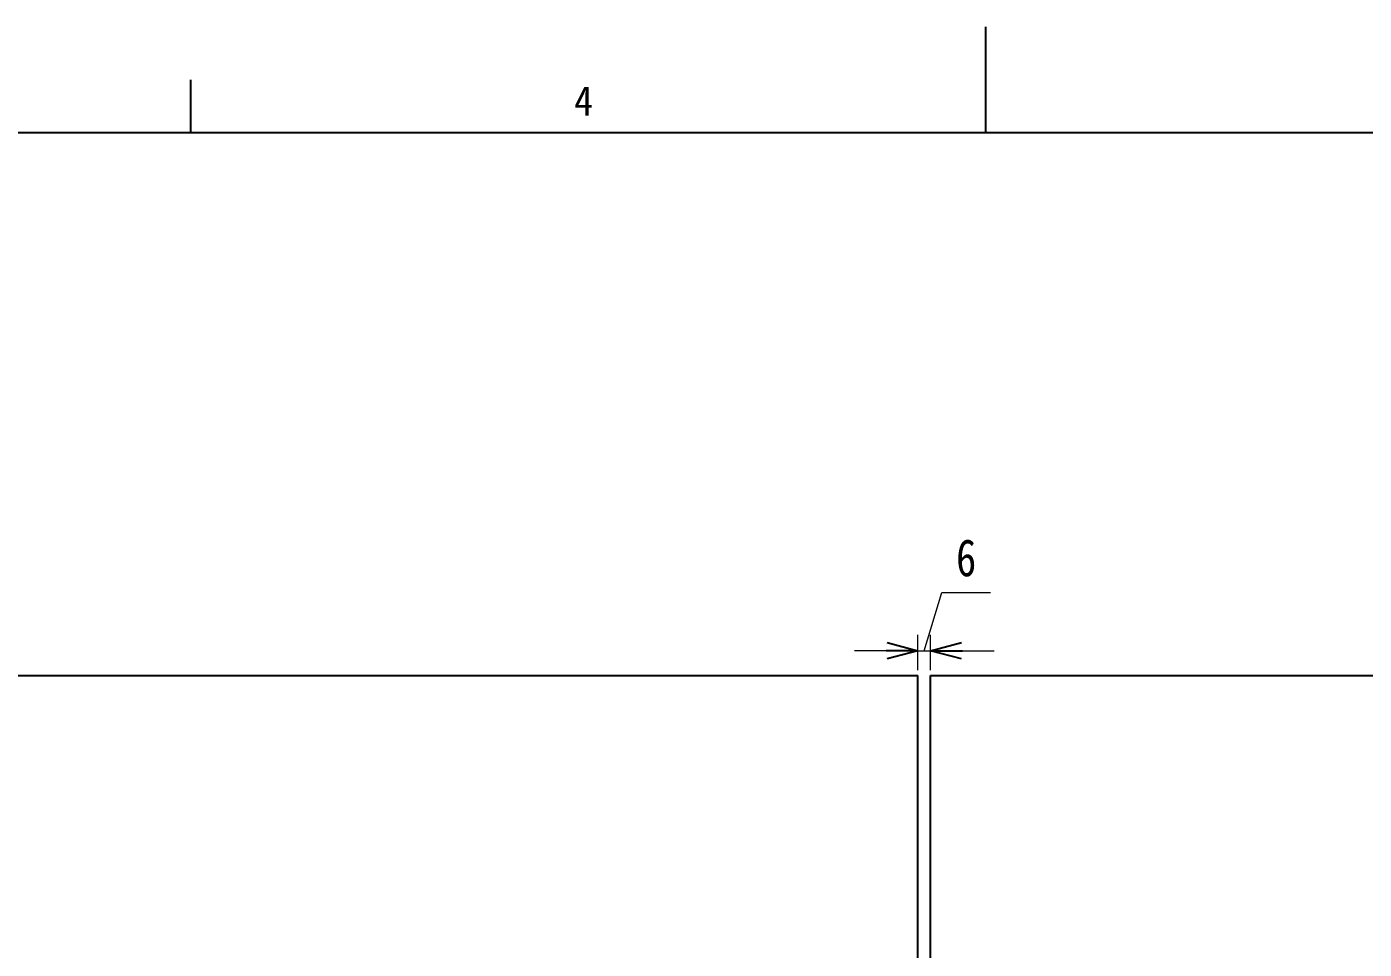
# Model space of a CAD drawing. Header units: millimetres. Extents: x -10 to 584, y -10 to 410.
# Drawn here: x 196.5 to 322.7, y 323 to 410 of the extents above; entities that cross this region are included whole.
import ezdxf

# ---------------------------------------------------------------- set-up
doc = ezdxf.new("R2010")
doc.units = ezdxf.units.MM
doc.header["$LTSCALE"] = 0.1
doc.layers.get('0').update_dxf_attribs({"color": 2})
doc.styles.add('FS2312', font='', dxfattribs={"width": 0.8})
doc.styles.add('HANKAKU', font='')
doc.styles.get('FS2312').set_extended_font_data('SimSun')
doc.styles.get('HANKAKU').set_extended_font_data('SimSun')
doc.dimstyles.new('STANDARD$0', dxfattribs={"dimtxt": 3.5, "dimasz": 3, "dimexe": 1.5, "dimexo": 0.5, "dimgap": 1.5, "dimtad": 1, "dimdec": 0, "dimlfac": 5, "dimdsep": 46, "dimtxsty": 'FS2312', "dimblk1": 'OPEN', "dimblk2": 'OPEN', "dimsah": 1, "dimcen": 0, "dimclrd": 4, "dimclre": 4, "dimclrt": 4, "dimadec": 0, "dimazin": 0, "dimtfac": 1, "dimtdec": 0, "dimtmove": 1, "dimatfit": 0, "dimldrblk": 'OPEN', "dimfxl": 1, "dimtolj": 1, "dimtzin": 0, "dimlwd": 18, "dimlwe": 18, "dimarcsym": 1})

# ---------------------------------------------------------------- blocks, each defined once
blk = doc.blocks.new('_OPEN')
at = {"color": 0}
for p, q in [((0, 0), (-1, 0)), ((-0.966, 0.259), (0, 0)), ((0, 0), (-0.966, -0.259))]:
    blk.add_line(p, q, dxfattribs=at)
blk = doc.blocks.new('*D38')
at = {"color": 4, "lineweight": 18, "transparency": 16777216}
for p, q in [((281.22, 351.14), (282.87, 356.64)), ((282.87, 356.64), (287.48, 356.64)), ((280.62, 349.31), (280.62, 352.64)), ((281.82, 349.31), (281.82, 352.64)), ((277.62, 351.14), (274.62, 351.14)), ((280.62, 351.14), (281.82, 351.14)), ((280.62, 351.14), (281.82, 351.14)), ((284.82, 351.14), (287.82, 351.14))]:
    blk.add_line(p, q, dxfattribs=at)
at = {"layer": 'Defpoints', "color": 0, "transparency": 16777216}
for p in [(281.82, 351.14), (280.62, 348.81), (281.82, 348.81)]:
    blk.add_point(p, dxfattribs=at)
at = {"color": 4, "lineweight": 18, "transparency": 16777216, "xscale": 3, "yscale": 3, "zscale": 3}
blk.add_blockref('_OPEN', (280.62, 351.14), dxfattribs=at)
at = {"color": 4, "lineweight": 18, "transparency": 16777216, "xscale": 3, "yscale": 3, "zscale": 3, "rotation": 180}
blk.add_blockref('_OPEN', (281.82, 351.14), dxfattribs=at)
at = {"color": 4, "transparency": 16777216, "insert": (285.17, 359.89), "char_height": 3.5, "attachment_point": 5, "style": 'FS2312'}
blk.add_mtext('\\A1;6', dxfattribs=at)
blk = doc.blocks.new('*D47')
at = {"color": 4, "lineweight": 18, "transparency": 16777216}
for p, q in [((387.72, 348.81), (406.65, 348.81)), ((405.15, 299.01), (405.15, 345.81)), ((281.72, 296.01), (406.65, 296.01))]:
    blk.add_line(p, q, dxfattribs=at)
at = {"layer": 'Defpoints', "color": 0, "transparency": 16777216}
for p in [(387.22, 348.81), (405.15, 348.81), (281.22, 296.01)]:
    blk.add_point(p, dxfattribs=at)
at = {"color": 4, "lineweight": 18, "transparency": 16777216, "xscale": 3, "yscale": 3, "zscale": 3}
for p, rotation in [((405.15, 348.81), 90), ((405.15, 296.01), 270)]:
    blk.add_blockref('_OPEN', p, dxfattribs=dict(at, rotation=rotation))
at = {"color": 4, "transparency": 16777216, "insert": (401.76, 322.41), "char_height": 3.5, "attachment_point": 5, "rotation": 90, "style": 'FS2312'}
blk.add_mtext('\\A1;267±2', dxfattribs=at)

msp = doc.modelspace()

# ---------------------------------------------------------------- linework, layer by layer
at = {"color": 2}
for p, q in [((287, 410), (287, 400)), ((211.998, 400), (211.998, 405)), ((29.217, 348.814), (280.617, 348.814)), ((280.617, 296.014), (280.617, 348.814)), ((281.817, 295.214), (281.817, 348.814)), ((281.817, 348.814), (387.217, 348.814))]:
    msp.add_line(p, q, dxfattribs=at)
at = {"color": 114}
msp.add_line((574, 400), (0, 400), dxfattribs=at)

# ---------------------------------------------------------------- texts
at = {"color": 154, "insert": (248.165, 401.6), "char_height": 2.8, "attachment_point": 7, "style": 'HANKAKU'}
msp.add_mtext('{\\W0.95;4}', dxfattribs=at)

# ---------------------------------------------------------------- dimensions: what is measured, and where the dimension line sits
at = {"color": 2}
dim = msp.add_linear_dim(base=(281.817, 351.138), p1=(280.617, 348.814), p2=(281.817, 348.814), dimstyle='STANDARD$0', dxfattribs=at)
dim.commit()
dim.dimension.update_dxf_attribs({"geometry": '*D38', "text_midpoint": (284.367, 359.888)})
at = {"color": 4}
dim = msp.add_linear_dim(base=(405.148, 348.814), p1=(281.217, 296.014), p2=(387.217, 348.814), angle=90, text='267±2', dimstyle='STANDARD$0', dxfattribs=at)
dim.commit()
dim.dimension.update_dxf_attribs({"geometry": '*D47', "text_midpoint": (401.761, 322.414)})

doc.saveas('drawing.dxf')
